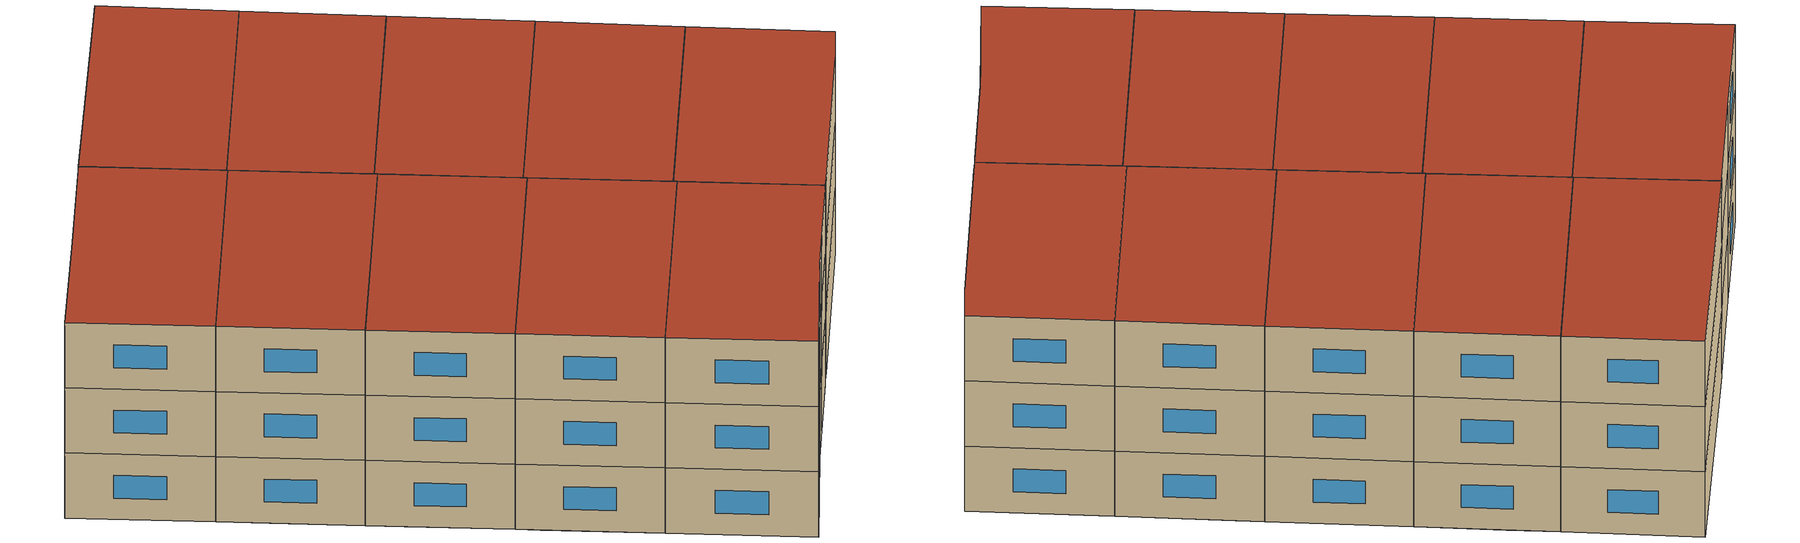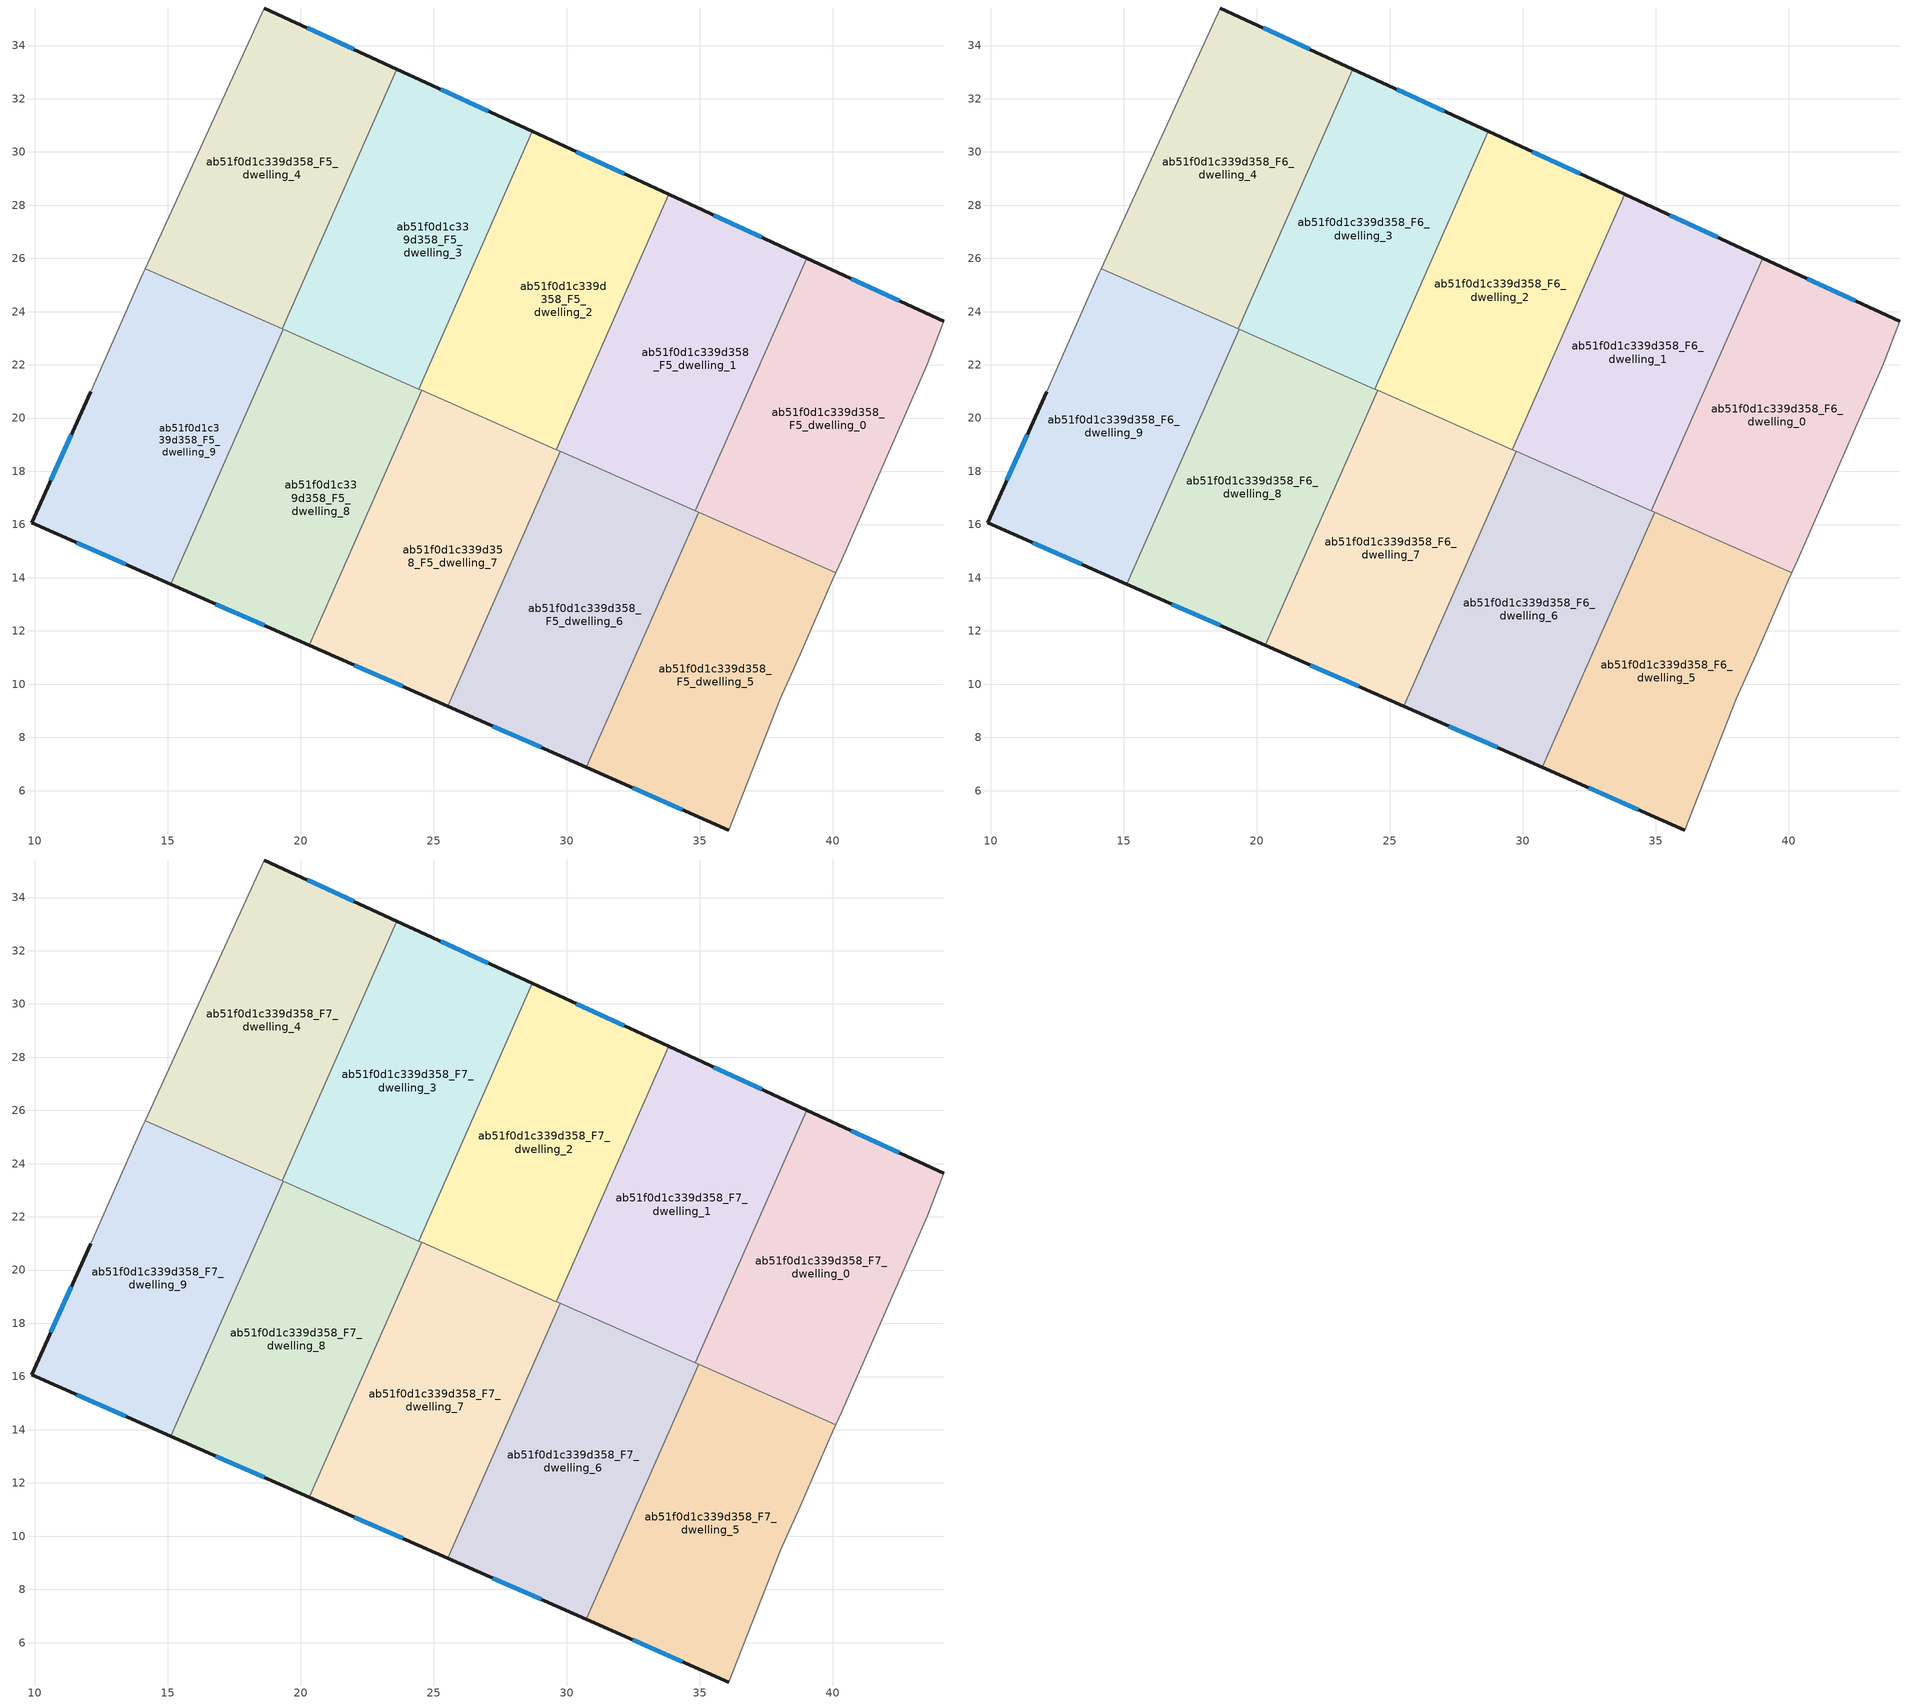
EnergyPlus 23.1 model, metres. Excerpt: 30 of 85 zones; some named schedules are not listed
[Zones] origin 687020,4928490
ab51f0d1c339d358_F5_dwelling_0
 floor to ab51f0d1c339d358_F4_dwelling_1 (EU_floor_Construction): 44.17,23.63 43.55,22.03 40.32,14.68 40.1,14.19 35.36,16.27 39.54,25.76 z15
 floor adiabatic (EU_floor_Construction): 39.54,25.76 35.36,16.27 34.82,16.51 39.01,26.01 z15
 wall outside (EU_wall_Construction): 44.17,23.63 39.01,26.01 z15:18
 wall to ab51f0d1c339d358_F5_dwelling_1 (EU_wall_Construction): 39.01,26.01 34.82,16.51 z15:18
 wall adiabatic (EU_wall_Construction): 40.1,14.19 40.32,14.68 43.55,22.03 44.17,23.63 z15:18
 wall to ab51f0d1c339d358_F5_dwelling_5 (EU_wall_Construction): 34.95,16.45 40.1,14.19 z15:18
 wall to ab51f0d1c339d358_F5_dwelling_6 (EU_wall_Construction): 34.82,16.51 34.95,16.45 z15:18
 window (EU_Window_Construction): 42.49,24.4 40.69,25.24 z15.98:17.02
ab51f0d1c339d358_F5_dwelling_1
 floor adiabatic (EU_floor_Construction): 39.01,26.01 34.82,16.51 30.62,18.36 34.84,27.93 z15
 floor to ab51f0d1c339d358_F4_dwelling_4 (EU_floor_Construction): 30.63,18.38 30.62,18.36 29.6,18.81 29.61,18.83 z15
 floor to ab51f0d1c339d358_F4_dwelling_5 (EU_floor_Construction): 34.84,27.93 30.63,18.38 29.61,18.83 33.83,28.4 z15
 wall outside (EU_wall_Construction): 39.01,26.01 33.83,28.4 z15:18
 wall to ab51f0d1c339d358_F5_dwelling_2 (EU_wall_Construction): 33.83,28.4 29.6,18.81 z15:18
 wall to ab51f0d1c339d358_F5_dwelling_6 (EU_wall_Construction): 29.75,18.75 34.82,16.51 z15:18
 wall to ab51f0d1c339d358_F5_dwelling_7 (EU_wall_Construction): 29.6,18.81 29.75,18.75 z15:18
 window (EU_Window_Construction): 37.32,26.79 35.51,27.62 z15.98:17.02
ab51f0d1c339d358_F5_dwelling_2
 floor to ab51f0d1c339d358_F4_dwelling_5 (EU_floor_Construction): 33.83,28.4 29.61,18.83 25.91,20.46 30.15,30.1 z15
 floor to ab51f0d1c339d358_F4_dwelling_7 (EU_floor_Construction): 30.15,30.1 25.93,20.5 24.45,21.15 28.69,30.77 z15
 floor to ab51f0d1c339d358_F4_dwelling_4 (EU_floor_Construction): 29.61,18.82 29.6,18.81 25.9,20.44 25.91,20.46 z15
 floor to ab51f0d1c339d358_F4_dwelling_6 (EU_floor_Construction): 25.93,20.5 25.9,20.44 24.43,21.09 24.45,21.15 z15
 wall outside (EU_wall_Construction): 33.83,28.4 28.69,30.77 z15:18
 wall to ab51f0d1c339d358_F5_dwelling_3 (EU_wall_Construction): 28.69,30.77 24.43,21.09 z15:18
 wall to ab51f0d1c339d358_F5_dwelling_7 (EU_wall_Construction): 24.54,21.04 29.6,18.81 z15:18
 wall to ab51f0d1c339d358_F5_dwelling_8 (EU_wall_Construction): 24.43,21.09 24.54,21.04 z15:18
 window (EU_Window_Construction): 32.16,29.17 30.36,30 z15.98:17.02
ab51f0d1c339d358_F5_dwelling_3
 floor to ab51f0d1c339d358_F4_dwelling_7 (EU_floor_Construction): 28.69,30.77 24.45,21.15 21.22,22.57 25.48,32.25 z15
 floor to ab51f0d1c339d358_F4_dwelling_10 (EU_floor_Construction): 25.48,32.25 22.64,25.79 20.75,26.62 23.61,33.12 z15
 floor to ab51f0d1c339d358_F4_dwelling_6 (EU_floor_Construction): 24.45,21.15 24.43,21.09 21.2,22.51 21.22,22.57 z15
 floor to ab51f0d1c339d358_F4_dwelling_9 (EU_floor_Construction): 22.64,25.79 21.24,22.61 19.35,23.45 20.75,26.62 z15
 floor to ab51f0d1c339d358_F4_dwelling_8 (EU_floor_Construction): 21.24,22.61 21.2,22.51 19.3,23.35 19.35,23.45 z15
 wall outside (EU_wall_Construction): 28.69,30.77 23.61,33.12 z15:18
 wall to ab51f0d1c339d358_F5_dwelling_4 (EU_wall_Construction): 23.61,33.12 19.3,23.35 z15:18
 wall to ab51f0d1c339d358_F5_dwelling_8 (EU_wall_Construction): 19.34,23.33 24.43,21.09 z15:18
 wall to ab51f0d1c339d358_F5_dwelling_9 (EU_wall_Construction): 19.3,23.35 19.34,23.33 z15:18
 window (EU_Window_Construction): 27.04,31.53 25.26,32.35 z15.98:17.02
ab51f0d1c339d358_F5_dwelling_4
 floor to ab51f0d1c339d358_F4_dwelling_9 (EU_floor_Construction): 20.75,26.62 19.35,23.45 16.56,24.67 16.51,24.58 14.15,25.62 15.64,28.87 z15
 floor adiabatic (EU_floor_Construction): 23.61,33.12 19.3,23.35 16.51,24.58 16.56,24.67 19.35,23.45 20.75,26.62 15.64,28.87 18.63,35.41 z15
 wall outside (EU_wall_Construction): 23.61,33.12 18.63,35.41 z15:18
 wall adiabatic (EU_wall_Construction): 18.63,35.41 14.15,25.62 z15:18
 wall to ab51f0d1c339d358_F5_dwelling_9 (EU_wall_Construction): 14.15,25.62 19.3,23.35 z15:18
 window (EU_Window_Construction): 21.99,33.86 20.25,34.66 z15.98:17.02
ab51f0d1c339d358_F5_dwelling_5
 floor to ab51f0d1c339d358_F4_dwelling_0 (EU_floor_Construction): 40.05,14.06 39.99,13.94 38.76,11.12 38.02,9.45 36.08,4.52 31.15,6.7 35.31,16.15 z15
 floor to ab51f0d1c339d358_F4_dwelling_2 (EU_floor_Construction): 35.35,16.25 31.15,6.7 30.73,6.88 34.94,16.43 z15
 floor to ab51f0d1c339d358_F4_dwelling_1 (EU_floor_Construction): 40.1,14.19 40.05,14.06 35.31,16.15 35.36,16.27 z15
 floor to ab51f0d1c339d358_F4_dwelling_3 (EU_floor_Construction): 35.36,16.27 35.35,16.25 34.94,16.43 34.95,16.45 z15
 wall outside (EU_wall_Construction): 30.73,6.88 36.08,4.52 z15:18
 wall to ab51f0d1c339d358_F5_dwelling_6 (EU_wall_Construction): 34.95,16.45 30.73,6.88 z15:18
 wall adiabatic (EU_wall_Construction): 36.08,4.52 38.02,9.45 38.76,11.12 39.99,13.94 40.1,14.19 z15:18
 window (EU_Window_Construction): 32.47,6.11 34.34,5.29 z15.98:17.02
ab51f0d1c339d358_F5_dwelling_6
 floor to ab51f0d1c339d358_F4_dwelling_2 (EU_floor_Construction): 34.94,16.43 30.73,6.88 26.4,8.78 30.61,18.34 z15
 floor to ab51f0d1c339d358_F4_dwelling_4 (EU_floor_Construction): 30.62,18.36 26.4,8.78 25.53,9.17 29.75,18.75 z15
 floor to ab51f0d1c339d358_F4_dwelling_3 (EU_floor_Construction): 34.95,16.45 34.94,16.43 30.61,18.34 30.62,18.36 z15
 wall outside (EU_wall_Construction): 25.53,9.17 30.73,6.88 z15:18
 wall to ab51f0d1c339d358_F5_dwelling_7 (EU_wall_Construction): 29.75,18.75 25.53,9.17 z15:18
 window (EU_Window_Construction): 27.22,8.42 29.04,7.62 z15.98:17.02
ab51f0d1c339d358_F5_dwelling_7
 floor to ab51f0d1c339d358_F4_dwelling_4 (EU_floor_Construction): 29.75,18.75 25.53,9.17 21.68,10.86 25.9,20.44 z15
 floor to ab51f0d1c339d358_F4_dwelling_6 (EU_floor_Construction): 25.9,20.44 21.68,10.86 20.33,11.46 24.55,21.04 z15
 wall outside (EU_wall_Construction): 20.33,11.46 25.53,9.17 z15:18
 wall to ab51f0d1c339d358_F5_dwelling_8 (EU_wall_Construction): 24.55,21.04 20.33,11.46 z15:18
 window (EU_Window_Construction): 22.02,10.72 23.84,9.91 z15.98:17.02
ab51f0d1c339d358_F5_dwelling_8
 floor to ab51f0d1c339d358_F4_dwelling_6 (EU_floor_Construction): 24.55,21.04 20.33,11.46 16.98,12.94 21.2,22.51 z15
 floor to ab51f0d1c339d358_F4_dwelling_8 (EU_floor_Construction): 21.2,22.51 16.98,12.94 15.12,13.75 19.34,23.33 z15
 wall outside (EU_wall_Construction): 15.12,13.75 20.33,11.46 z15:18
 wall to ab51f0d1c339d358_F5_dwelling_9 (EU_wall_Construction): 19.34,23.33 15.12,13.75 z15:18
 window (EU_Window_Construction): 16.81,13.01 18.63,12.21 z15.98:17.02
ab51f0d1c339d358_F5_dwelling_9
 floor to ab51f0d1c339d358_F4_dwelling_8 (EU_floor_Construction): 19.34,23.33 15.12,13.75 12.3,15 16.51,24.58 z15
 floor to ab51f0d1c339d358_F4_dwelling_9 (EU_floor_Construction): 16.51,24.58 12.3,15 9.88,16.06 12.1,20.98 14.06,25.42 14.15,25.62 z15
 wall outside (EU_wall_Construction): 12.1,20.98 9.88,16.06 15.12,13.75 z15:18
 wall adiabatic (EU_wall_Construction): 14.15,25.62 14.06,25.42 12.1,20.98 z15:18
 window (EU_Window_Construction): 11.59,15.31 13.42,14.5 / 11.38,19.38 10.6,17.66 z15.98:17.02
ab51f0d1c339d358_F6_dwelling_0
 floor to ab51f0d1c339d358_F5_dwelling_0 (EU_floor_Construction): 44.17,23.63 43.55,22.03 40.32,14.68 40.1,14.19 34.82,16.51 39.01,26.01 z18
 wall outside (EU_wall_Construction): 44.17,23.63 39.01,26.01 z18:21
 wall to ab51f0d1c339d358_F6_dwelling_1 (EU_wall_Construction): 39.01,26.01 34.82,16.51 z18:21
 wall adiabatic (EU_wall_Construction): 40.1,14.19 40.32,14.68 43.55,22.03 44.17,23.63 z18:21
 wall to ab51f0d1c339d358_F6_dwelling_5 (EU_wall_Construction): 34.95,16.45 40.1,14.19 z18:21
 wall to ab51f0d1c339d358_F6_dwelling_6 (EU_wall_Construction): 34.82,16.51 34.95,16.45 z18:21
 window (EU_Window_Construction): 42.49,24.4 40.69,25.24 z18.98:20.02
ab51f0d1c339d358_F6_dwelling_1
 floor to ab51f0d1c339d358_F5_dwelling_1 (EU_floor_Construction): 39.01,26.01 34.82,16.51 29.6,18.81 33.83,28.4 z18
 wall outside (EU_wall_Construction): 39.01,26.01 33.83,28.4 z18:21
 wall to ab51f0d1c339d358_F6_dwelling_2 (EU_wall_Construction): 33.83,28.4 29.6,18.81 z18:21
 wall to ab51f0d1c339d358_F6_dwelling_6 (EU_wall_Construction): 29.75,18.75 34.82,16.51 z18:21
 wall to ab51f0d1c339d358_F6_dwelling_7 (EU_wall_Construction): 29.6,18.81 29.75,18.75 z18:21
 window (EU_Window_Construction): 37.32,26.79 35.51,27.62 z18.98:20.02
ab51f0d1c339d358_F6_dwelling_2
 floor to ab51f0d1c339d358_F5_dwelling_2 (EU_floor_Construction): 33.83,28.4 29.6,18.81 24.43,21.09 28.69,30.77 z18
 wall outside (EU_wall_Construction): 33.83,28.4 28.69,30.77 z18:21
 wall to ab51f0d1c339d358_F6_dwelling_3 (EU_wall_Construction): 28.69,30.77 24.43,21.09 z18:21
 wall to ab51f0d1c339d358_F6_dwelling_7 (EU_wall_Construction): 24.54,21.04 29.6,18.81 z18:21
 wall to ab51f0d1c339d358_F6_dwelling_8 (EU_wall_Construction): 24.43,21.09 24.54,21.04 z18:21
 window (EU_Window_Construction): 32.16,29.17 30.36,30 z18.98:20.02
ab51f0d1c339d358_F6_dwelling_3
 floor to ab51f0d1c339d358_F5_dwelling_3 (EU_floor_Construction): 28.69,30.77 24.43,21.09 19.3,23.35 23.61,33.12 z18
 wall outside (EU_wall_Construction): 28.69,30.77 23.61,33.12 z18:21
 wall to ab51f0d1c339d358_F6_dwelling_4 (EU_wall_Construction): 23.61,33.12 19.3,23.35 z18:21
 wall to ab51f0d1c339d358_F6_dwelling_8 (EU_wall_Construction): 19.34,23.33 24.43,21.09 z18:21
 wall to ab51f0d1c339d358_F6_dwelling_9 (EU_wall_Construction): 19.3,23.35 19.34,23.33 z18:21
 window (EU_Window_Construction): 27.04,31.53 25.26,32.35 z18.98:20.02
ab51f0d1c339d358_F6_dwelling_4
 floor to ab51f0d1c339d358_F5_dwelling_4 (EU_floor_Construction): 23.61,33.12 19.3,23.35 14.15,25.62 18.63,35.41 z18
 wall outside (EU_wall_Construction): 23.61,33.12 18.63,35.41 z18:21
 wall adiabatic (EU_wall_Construction): 18.63,35.41 14.15,25.62 z18:21
 wall to ab51f0d1c339d358_F6_dwelling_9 (EU_wall_Construction): 14.15,25.62 19.3,23.35 z18:21
 window (EU_Window_Construction): 21.99,33.86 20.25,34.66 z18.98:20.02
ab51f0d1c339d358_F6_dwelling_5
 floor to ab51f0d1c339d358_F5_dwelling_5 (EU_floor_Construction): 40.1,14.19 39.99,13.94 38.76,11.12 38.02,9.45 36.08,4.52 30.73,6.88 34.95,16.45 z18
 wall outside (EU_wall_Construction): 30.73,6.88 36.08,4.52 z18:21
 wall to ab51f0d1c339d358_F6_dwelling_6 (EU_wall_Construction): 34.95,16.45 30.73,6.88 z18:21
 wall adiabatic (EU_wall_Construction): 36.08,4.52 38.02,9.45 38.76,11.12 39.99,13.94 40.1,14.19 z18:21
 window (EU_Window_Construction): 32.47,6.11 34.34,5.29 z18.98:20.02
ab51f0d1c339d358_F6_dwelling_6
 floor to ab51f0d1c339d358_F5_dwelling_6 (EU_floor_Construction): 34.95,16.45 30.73,6.88 25.53,9.17 29.75,18.75 z18
 wall outside (EU_wall_Construction): 25.53,9.17 30.73,6.88 z18:21
 wall to ab51f0d1c339d358_F6_dwelling_7 (EU_wall_Construction): 29.75,18.75 25.53,9.17 z18:21
 window (EU_Window_Construction): 27.22,8.42 29.04,7.62 z18.98:20.02
ab51f0d1c339d358_F6_dwelling_7
 floor to ab51f0d1c339d358_F5_dwelling_7 (EU_floor_Construction): 29.75,18.75 25.53,9.17 20.33,11.46 24.55,21.04 z18
 wall outside (EU_wall_Construction): 20.33,11.46 25.53,9.17 z18:21
 wall to ab51f0d1c339d358_F6_dwelling_8 (EU_wall_Construction): 24.55,21.04 20.33,11.46 z18:21
 window (EU_Window_Construction): 22.02,10.72 23.84,9.91 z18.98:20.02
ab51f0d1c339d358_F6_dwelling_8
 floor to ab51f0d1c339d358_F5_dwelling_8 (EU_floor_Construction): 24.55,21.04 20.33,11.46 15.12,13.75 19.34,23.33 z18
 wall outside (EU_wall_Construction): 15.12,13.75 20.33,11.46 z18:21
 wall to ab51f0d1c339d358_F6_dwelling_9 (EU_wall_Construction): 19.34,23.33 15.12,13.75 z18:21
 window (EU_Window_Construction): 16.81,13.01 18.63,12.21 z18.98:20.02
ab51f0d1c339d358_F6_dwelling_9
 floor to ab51f0d1c339d358_F5_dwelling_9 (EU_floor_Construction): 19.34,23.33 15.12,13.75 9.88,16.06 12.1,20.98 14.06,25.42 14.15,25.62 z18
 wall outside (EU_wall_Construction): 12.1,20.98 9.88,16.06 15.12,13.75 z18:21
 wall adiabatic (EU_wall_Construction): 14.15,25.62 14.06,25.42 12.1,20.98 z18:21
 window (EU_Window_Construction): 11.59,15.31 13.42,14.5 / 11.38,19.38 10.6,17.66 z18.98:20.02
ab51f0d1c339d358_F7_dwelling_0
 floor to ab51f0d1c339d358_F6_dwelling_0 (EU_floor_Construction): 44.17,23.63 43.55,22.03 40.32,14.68 40.1,14.19 34.82,16.51 39.01,26.01 z21
 wall outside (EU_wall_Construction): 44.17,23.63 39.01,26.01 z21:24
 wall to ab51f0d1c339d358_F7_dwelling_1 (EU_wall_Construction): 39.01,26.01 34.82,16.51 z21:24
 wall adiabatic (EU_wall_Construction): 40.1,14.19 40.32,14.68 43.55,22.03 44.17,23.63 z21:24
 wall to ab51f0d1c339d358_F7_dwelling_5 (EU_wall_Construction): 34.95,16.45 40.1,14.19 z21:24
 wall to ab51f0d1c339d358_F7_dwelling_6 (EU_wall_Construction): 34.82,16.51 34.95,16.45 z21:24
 window (EU_Window_Construction): 42.49,24.4 40.69,25.24 z21.98:23.02
 roof outside (EU_roof_Construction): 40.32,14.68 43.55,22.03 44.17,23.63 39.01,26.01 34.82,16.51 40.1,14.19 z24
ab51f0d1c339d358_F7_dwelling_1
 floor to ab51f0d1c339d358_F6_dwelling_1 (EU_floor_Construction): 39.01,26.01 34.82,16.51 29.6,18.81 33.83,28.4 z21
 wall outside (EU_wall_Construction): 39.01,26.01 33.83,28.4 z21:24
 wall to ab51f0d1c339d358_F7_dwelling_2 (EU_wall_Construction): 33.83,28.4 29.6,18.81 z21:24
 wall to ab51f0d1c339d358_F7_dwelling_6 (EU_wall_Construction): 29.75,18.75 34.82,16.51 z21:24
 wall to ab51f0d1c339d358_F7_dwelling_7 (EU_wall_Construction): 29.6,18.81 29.75,18.75 z21:24
 window (EU_Window_Construction): 37.32,26.79 35.51,27.62 z21.98:23.02
 roof outside (EU_roof_Construction): 34.82,16.51 39.01,26.01 33.83,28.4 29.6,18.81 z24
ab51f0d1c339d358_F7_dwelling_2
 floor to ab51f0d1c339d358_F6_dwelling_2 (EU_floor_Construction): 33.83,28.4 29.6,18.81 24.43,21.09 28.69,30.77 z21
 wall outside (EU_wall_Construction): 33.83,28.4 28.69,30.77 z21:24
 wall to ab51f0d1c339d358_F7_dwelling_3 (EU_wall_Construction): 28.69,30.77 24.43,21.09 z21:24
 wall to ab51f0d1c339d358_F7_dwelling_7 (EU_wall_Construction): 24.54,21.04 29.6,18.81 z21:24
 wall to ab51f0d1c339d358_F7_dwelling_8 (EU_wall_Construction): 24.43,21.09 24.54,21.04 z21:24
 window (EU_Window_Construction): 32.16,29.17 30.36,30 z21.98:23.02
 roof outside (EU_roof_Construction): 29.6,18.81 33.83,28.4 28.69,30.77 24.43,21.09 z24
ab51f0d1c339d358_F7_dwelling_3
 floor to ab51f0d1c339d358_F6_dwelling_3 (EU_floor_Construction): 28.69,30.77 24.43,21.09 19.3,23.35 23.61,33.12 z21
 wall outside (EU_wall_Construction): 28.69,30.77 23.61,33.12 z21:24
 wall to ab51f0d1c339d358_F7_dwelling_4 (EU_wall_Construction): 23.61,33.12 19.3,23.35 z21:24
 wall to ab51f0d1c339d358_F7_dwelling_8 (EU_wall_Construction): 19.34,23.33 24.43,21.09 z21:24
 wall to ab51f0d1c339d358_F7_dwelling_9 (EU_wall_Construction): 19.3,23.35 19.34,23.33 z21:24
 window (EU_Window_Construction): 27.04,31.53 25.26,32.35 z21.98:23.02
 roof outside (EU_roof_Construction): 24.43,21.09 28.69,30.77 23.61,33.12 19.3,23.35 z24
ab51f0d1c339d358_F7_dwelling_4
 floor to ab51f0d1c339d358_F6_dwelling_4 (EU_floor_Construction): 23.61,33.12 19.3,23.35 14.15,25.62 18.63,35.41 z21
 wall outside (EU_wall_Construction): 23.61,33.12 18.63,35.41 z21:24
 wall adiabatic (EU_wall_Construction): 18.63,35.41 14.15,25.62 z21:24
 wall to ab51f0d1c339d358_F7_dwelling_9 (EU_wall_Construction): 14.15,25.62 19.3,23.35 z21:24
 window (EU_Window_Construction): 21.99,33.86 20.25,34.66 z21.98:23.02
 roof outside (EU_roof_Construction): 19.3,23.35 23.61,33.12 18.63,35.41 14.15,25.62 z24
ab51f0d1c339d358_F7_dwelling_5
 floor to ab51f0d1c339d358_F6_dwelling_5 (EU_floor_Construction): 40.1,14.19 39.99,13.94 38.76,11.12 38.02,9.45 36.08,4.52 30.73,6.88 34.95,16.45 z21
 wall outside (EU_wall_Construction): 30.73,6.88 36.08,4.52 z21:24
 wall to ab51f0d1c339d358_F7_dwelling_6 (EU_wall_Construction): 34.95,16.45 30.73,6.88 z21:24
 wall adiabatic (EU_wall_Construction): 36.08,4.52 38.02,9.45 38.76,11.12 39.99,13.94 40.1,14.19 z21:24
 window (EU_Window_Construction): 32.47,6.11 34.34,5.29 z21.98:23.02
 roof outside (EU_roof_Construction): 36.08,4.52 38.02,9.45 38.76,11.12 39.99,13.94 40.1,14.19 34.95,16.45 30.73,6.88 z24
ab51f0d1c339d358_F7_dwelling_6
 floor to ab51f0d1c339d358_F6_dwelling_6 (EU_floor_Construction): 34.95,16.45 30.73,6.88 25.53,9.17 29.75,18.75 z21
 wall outside (EU_wall_Construction): 25.53,9.17 30.73,6.88 z21:24
 wall to ab51f0d1c339d358_F7_dwelling_7 (EU_wall_Construction): 29.75,18.75 25.53,9.17 z21:24
 window (EU_Window_Construction): 27.22,8.42 29.04,7.62 z21.98:23.02
 roof outside (EU_roof_Construction): 30.73,6.88 34.95,16.45 29.75,18.75 25.53,9.17 z24
ab51f0d1c339d358_F7_dwelling_7
 floor to ab51f0d1c339d358_F6_dwelling_7 (EU_floor_Construction): 29.75,18.75 25.53,9.17 20.33,11.46 24.55,21.04 z21
 wall outside (EU_wall_Construction): 20.33,11.46 25.53,9.17 z21:24
 wall to ab51f0d1c339d358_F7_dwelling_8 (EU_wall_Construction): 24.55,21.04 20.33,11.46 z21:24
 window (EU_Window_Construction): 22.02,10.72 23.84,9.91 z21.98:23.02
 roof outside (EU_roof_Construction): 25.53,9.17 29.75,18.75 24.55,21.04 20.33,11.46 z24
ab51f0d1c339d358_F7_dwelling_8
 floor to ab51f0d1c339d358_F6_dwelling_8 (EU_floor_Construction): 24.55,21.04 20.33,11.46 15.12,13.75 19.34,23.33 z21
 wall outside (EU_wall_Construction): 15.12,13.75 20.33,11.46 z21:24
 wall to ab51f0d1c339d358_F7_dwelling_9 (EU_wall_Construction): 19.34,23.33 15.12,13.75 z21:24
 window (EU_Window_Construction): 16.81,13.01 18.63,12.21 z21.98:23.02
 roof outside (EU_roof_Construction): 20.33,11.46 24.55,21.04 19.34,23.33 15.12,13.75 z24
ab51f0d1c339d358_F7_dwelling_9
 floor to ab51f0d1c339d358_F6_dwelling_9 (EU_floor_Construction): 19.34,23.33 15.12,13.75 9.88,16.06 12.1,20.98 14.06,25.42 14.15,25.62 z21
 wall outside (EU_wall_Construction): 12.1,20.98 9.88,16.06 15.12,13.75 z21:24
 wall adiabatic (EU_wall_Construction): 14.15,25.62 14.06,25.42 12.1,20.98 z21:24
 window (EU_Window_Construction): 11.59,15.31 13.42,14.5 / 11.38,19.38 10.6,17.66 z21.98:23.02
 roof outside (EU_roof_Construction): 15.12,13.75 19.34,23.33 14.15,25.62 14.06,25.42 12.1,20.98 9.88,16.06 z24
[Building]
EU S2 Campaign: North Axis=0; Terrain=City; Solar Distribution=FullExterior
[Site:Location]
Bologna: Latitude=44.5; Longitude=11.25; Time Zone=1; Elevation=37
[SizingPeriod:WeatherFileDays]
AnnualSizingPeriod: Begin Month=1; Begin Day of Month=1; End Month=12; End Day of Month=31; Day of Week for Start Day=Monday; Use Weather File Daylight Saving Period=No; Use Weather File Rain and Snow Indicators=No
[MATERIAL]
EU_InternalMass_Material: Roughness=MediumRough; Thickness=0.1; Conductivity=1; Density=1800; Specific Heat=900; Thermal Absorptance=0.9; Solar Absorptance=0.7; Visible Absorptance=0.7
[MATERIAL:NOMASS] Roughness=MediumRough; Thermal Absorptance=0.9; Solar Absorptance=0.7; Visible Absorptance=0.7
Name | Thermal Resistance
EU_wall_NoMass | 0.905828
EU_roof_NoMass | 0.37593
EU_floor_NoMass | 0.67114
[WINDOWMATERIAL:SIMPLEGLAZINGSYSTEM]
EU_Window_SimpleGlazing: UFactor=4.52486; Solar Heat Gain Coefficient=0.85; Visible Transmittance=0.85
[CONSTRUCTION]
EU_wall_Construction: EU_wall_NoMass
EU_roof_Construction: EU_roof_NoMass
EU_floor_Construction: EU_floor_NoMass
EU_Window_Construction: EU_Window_SimpleGlazing
EU_InternalMass_Construction: EU_InternalMass_Material
[ZONE] Type=1; Multiplier=1; Ceiling Height=autocalculate; Floor Area=autocalculate; Part of Total Floor Area=Yes
Name | Volume
ab51f0d1c339d358_F5_dwelling_0; ab51f0d1c339d358_F6_dwelling_0; ab51f0d1c339d358_F7_dwelling_0 | 178.559
ab51f0d1c339d358_F5_dwelling_1; ab51f0d1c339d358_F6_dwelling_1; ab51f0d1c339d358_F7_dwelling_1 | 178.546
ab51f0d1c339d358_F5_dwelling_2; ab51f0d1c339d358_F6_dwelling_2; ab51f0d1c339d358_F7_dwelling_2 | 178.556
ab51f0d1c339d358_F5_dwelling_3; ab51f0d1c339d358_F6_dwelling_3; ab51f0d1c339d358_F7_dwelling_3 | 178.549
ab51f0d1c339d358_F5_dwelling_4; ab51f0d1c339d358_F6_dwelling_4; ab51f0d1c339d358_F7_dwelling_4 | 178.57
ab51f0d1c339d358_F5_dwelling_5; ab51f0d1c339d358_F6_dwelling_5; ab51f0d1c339d358_F7_dwelling_5 | 178.539
ab51f0d1c339d358_F5_dwelling_6; ab51f0d1c339d358_F6_dwelling_6; ab51f0d1c339d358_F7_dwelling_6 | 178.583
ab51f0d1c339d358_F5_dwelling_7; ab51f0d1c339d358_F6_dwelling_7; ab51f0d1c339d358_F7_dwelling_7 | 178.512
ab51f0d1c339d358_F5_dwelling_8; ab51f0d1c339d358_F6_dwelling_8; ab51f0d1c339d358_F7_dwelling_8 | 178.569
ab51f0d1c339d358_F5_dwelling_9; ab51f0d1c339d358_F6_dwelling_9; ab51f0d1c339d358_F7_dwelling_9 | 178.535
[INTERNALMASS] Construction=EU_InternalMass_Construction
Name | Zone or ZoneList | Surface Area
ab51f0d1c339d358_F5_dwelling_0_EU_InternalMass | ab51f0d1c339d358_F5_dwelling_0 | 59.5197
ab51f0d1c339d358_F5_dwelling_1_EU_InternalMass | ab51f0d1c339d358_F5_dwelling_1 | 59.5154
ab51f0d1c339d358_F5_dwelling_2_EU_InternalMass | ab51f0d1c339d358_F5_dwelling_2 | 59.5186
ab51f0d1c339d358_F5_dwelling_3_EU_InternalMass | ab51f0d1c339d358_F5_dwelling_3 | 59.5162
ab51f0d1c339d358_F5_dwelling_4_EU_InternalMass | ab51f0d1c339d358_F5_dwelling_4 | 59.5235
ab51f0d1c339d358_F5_dwelling_5_EU_InternalMass | ab51f0d1c339d358_F5_dwelling_5 | 59.5134
ab51f0d1c339d358_F5_dwelling_6_EU_InternalMass | ab51f0d1c339d358_F5_dwelling_6 | 59.5277
ab51f0d1c339d358_F5_dwelling_7_EU_InternalMass | ab51f0d1c339d358_F5_dwelling_7 | 59.5043
ab51f0d1c339d358_F5_dwelling_8_EU_InternalMass | ab51f0d1c339d358_F5_dwelling_8 | 59.5229
ab51f0d1c339d358_F5_dwelling_9_EU_InternalMass | ab51f0d1c339d358_F5_dwelling_9 | 59.5119
ab51f0d1c339d358_F6_dwelling_0_EU_InternalMass | ab51f0d1c339d358_F6_dwelling_0 | 59.5197
ab51f0d1c339d358_F6_dwelling_1_EU_InternalMass | ab51f0d1c339d358_F6_dwelling_1 | 59.5154
ab51f0d1c339d358_F6_dwelling_2_EU_InternalMass | ab51f0d1c339d358_F6_dwelling_2 | 59.5186
ab51f0d1c339d358_F6_dwelling_3_EU_InternalMass | ab51f0d1c339d358_F6_dwelling_3 | 59.5162
ab51f0d1c339d358_F6_dwelling_4_EU_InternalMass | ab51f0d1c339d358_F6_dwelling_4 | 59.5235
ab51f0d1c339d358_F6_dwelling_5_EU_InternalMass | ab51f0d1c339d358_F6_dwelling_5 | 59.5134
ab51f0d1c339d358_F6_dwelling_6_EU_InternalMass | ab51f0d1c339d358_F6_dwelling_6 | 59.5277
ab51f0d1c339d358_F6_dwelling_7_EU_InternalMass | ab51f0d1c339d358_F6_dwelling_7 | 59.5043
ab51f0d1c339d358_F6_dwelling_8_EU_InternalMass | ab51f0d1c339d358_F6_dwelling_8 | 59.5229
ab51f0d1c339d358_F6_dwelling_9_EU_InternalMass | ab51f0d1c339d358_F6_dwelling_9 | 59.5119
ab51f0d1c339d358_F7_dwelling_0_EU_InternalMass | ab51f0d1c339d358_F7_dwelling_0 | 59.5197
ab51f0d1c339d358_F7_dwelling_1_EU_InternalMass | ab51f0d1c339d358_F7_dwelling_1 | 59.5154
ab51f0d1c339d358_F7_dwelling_2_EU_InternalMass | ab51f0d1c339d358_F7_dwelling_2 | 59.5186
ab51f0d1c339d358_F7_dwelling_3_EU_InternalMass | ab51f0d1c339d358_F7_dwelling_3 | 59.5162
ab51f0d1c339d358_F7_dwelling_4_EU_InternalMass | ab51f0d1c339d358_F7_dwelling_4 | 59.5235
ab51f0d1c339d358_F7_dwelling_5_EU_InternalMass | ab51f0d1c339d358_F7_dwelling_5 | 59.5134
ab51f0d1c339d358_F7_dwelling_6_EU_InternalMass | ab51f0d1c339d358_F7_dwelling_6 | 59.5277
ab51f0d1c339d358_F7_dwelling_7_EU_InternalMass | ab51f0d1c339d358_F7_dwelling_7 | 59.5043
ab51f0d1c339d358_F7_dwelling_8_EU_InternalMass | ab51f0d1c339d358_F7_dwelling_8 | 59.5229
ab51f0d1c339d358_F7_dwelling_9_EU_InternalMass | ab51f0d1c339d358_F7_dwelling_9 | 59.5119
[OTHEREQUIPMENT] Fuel Type=Electricity; Design Level Calculation Method=Watts/Area; Power per Zone Floor Area=1; Fraction Latent=0; Fraction Radiant=0; Fraction Lost=0; Carbon Dioxide Generation Rate=0; EndUse Subcategory=EU_Step8_InternalGains
Name | Zone or ZoneList or Space or SpaceList | Schedule
EU_Step8_InternalGain_ab51f0d1c339d358_F5_dwelling_0_f000 | ab51f0d1c339d358_F5_dwelling_0 | EU_Step8_GainSchedule_ab51f0d1c339d358_F5_dwelling_0_f000
EU_Step8_InternalGain_ab51f0d1c339d358_F5_dwelling_1_f000 | ab51f0d1c339d358_F5_dwelling_1 | EU_Step8_GainSchedule_ab51f0d1c339d358_F5_dwelling_1_f000
EU_Step8_InternalGain_ab51f0d1c339d358_F5_dwelling_2_f000 | ab51f0d1c339d358_F5_dwelling_2 | EU_Step8_GainSchedule_ab51f0d1c339d358_F5_dwelling_2_f000
EU_Step8_InternalGain_ab51f0d1c339d358_F5_dwelling_3_f000 | ab51f0d1c339d358_F5_dwelling_3 | EU_Step8_GainSchedule_ab51f0d1c339d358_F5_dwelling_3_f000
EU_Step8_InternalGain_ab51f0d1c339d358_F5_dwelling_4_f000 | ab51f0d1c339d358_F5_dwelling_4 | EU_Step8_GainSchedule_ab51f0d1c339d358_F5_dwelling_4_f000
EU_Step8_InternalGain_ab51f0d1c339d358_F5_dwelling_5_f000 | ab51f0d1c339d358_F5_dwelling_5 | EU_Step8_GainSchedule_ab51f0d1c339d358_F5_dwelling_5_f000
EU_Step8_InternalGain_ab51f0d1c339d358_F5_dwelling_6_f000 | ab51f0d1c339d358_F5_dwelling_6 | EU_Step8_GainSchedule_ab51f0d1c339d358_F5_dwelling_6_f000
EU_Step8_InternalGain_ab51f0d1c339d358_F5_dwelling_7_f000 | ab51f0d1c339d358_F5_dwelling_7 | EU_Step8_GainSchedule_ab51f0d1c339d358_F5_dwelling_7_f000
EU_Step8_InternalGain_ab51f0d1c339d358_F5_dwelling_8_f000 | ab51f0d1c339d358_F5_dwelling_8 | EU_Step8_GainSchedule_ab51f0d1c339d358_F5_dwelling_8_f000
EU_Step8_InternalGain_ab51f0d1c339d358_F5_dwelling_9_f000 | ab51f0d1c339d358_F5_dwelling_9 | EU_Step8_GainSchedule_ab51f0d1c339d358_F5_dwelling_9_f000
EU_Step8_InternalGain_ab51f0d1c339d358_F6_dwelling_0_f000 | ab51f0d1c339d358_F6_dwelling_0 | EU_Step8_GainSchedule_ab51f0d1c339d358_F6_dwelling_0_f000
EU_Step8_InternalGain_ab51f0d1c339d358_F6_dwelling_1_f000 | ab51f0d1c339d358_F6_dwelling_1 | EU_Step8_GainSchedule_ab51f0d1c339d358_F6_dwelling_1_f000
EU_Step8_InternalGain_ab51f0d1c339d358_F6_dwelling_2_f000 | ab51f0d1c339d358_F6_dwelling_2 | EU_Step8_GainSchedule_ab51f0d1c339d358_F6_dwelling_2_f000
EU_Step8_InternalGain_ab51f0d1c339d358_F6_dwelling_3_f000 | ab51f0d1c339d358_F6_dwelling_3 | EU_Step8_GainSchedule_ab51f0d1c339d358_F6_dwelling_3_f000
EU_Step8_InternalGain_ab51f0d1c339d358_F6_dwelling_4_f000 | ab51f0d1c339d358_F6_dwelling_4 | EU_Step8_GainSchedule_ab51f0d1c339d358_F6_dwelling_4_f000
EU_Step8_InternalGain_ab51f0d1c339d358_F6_dwelling_5_f000 | ab51f0d1c339d358_F6_dwelling_5 | EU_Step8_GainSchedule_ab51f0d1c339d358_F6_dwelling_5_f000
EU_Step8_InternalGain_ab51f0d1c339d358_F6_dwelling_6_f000 | ab51f0d1c339d358_F6_dwelling_6 | EU_Step8_GainSchedule_ab51f0d1c339d358_F6_dwelling_6_f000
EU_Step8_InternalGain_ab51f0d1c339d358_F6_dwelling_7_f000 | ab51f0d1c339d358_F6_dwelling_7 | EU_Step8_GainSchedule_ab51f0d1c339d358_F6_dwelling_7_f000
EU_Step8_InternalGain_ab51f0d1c339d358_F6_dwelling_8_f000 | ab51f0d1c339d358_F6_dwelling_8 | EU_Step8_GainSchedule_ab51f0d1c339d358_F6_dwelling_8_f000
EU_Step8_InternalGain_ab51f0d1c339d358_F6_dwelling_9_f000 | ab51f0d1c339d358_F6_dwelling_9 | EU_Step8_GainSchedule_ab51f0d1c339d358_F6_dwelling_9_f000
EU_Step8_InternalGain_ab51f0d1c339d358_F7_dwelling_0_f000 | ab51f0d1c339d358_F7_dwelling_0 | EU_Step8_GainSchedule_ab51f0d1c339d358_F7_dwelling_0_f000
EU_Step8_InternalGain_ab51f0d1c339d358_F7_dwelling_1_f000 | ab51f0d1c339d358_F7_dwelling_1 | EU_Step8_GainSchedule_ab51f0d1c339d358_F7_dwelling_1_f000
EU_Step8_InternalGain_ab51f0d1c339d358_F7_dwelling_2_f000 | ab51f0d1c339d358_F7_dwelling_2 | EU_Step8_GainSchedule_ab51f0d1c339d358_F7_dwelling_2_f000
EU_Step8_InternalGain_ab51f0d1c339d358_F7_dwelling_3_f000 | ab51f0d1c339d358_F7_dwelling_3 | EU_Step8_GainSchedule_ab51f0d1c339d358_F7_dwelling_3_f000
EU_Step8_InternalGain_ab51f0d1c339d358_F7_dwelling_4_f000 | ab51f0d1c339d358_F7_dwelling_4 | EU_Step8_GainSchedule_ab51f0d1c339d358_F7_dwelling_4_f000
EU_Step8_InternalGain_ab51f0d1c339d358_F7_dwelling_5_f000 | ab51f0d1c339d358_F7_dwelling_5 | EU_Step8_GainSchedule_ab51f0d1c339d358_F7_dwelling_5_f000
EU_Step8_InternalGain_ab51f0d1c339d358_F7_dwelling_6_f000 | ab51f0d1c339d358_F7_dwelling_6 | EU_Step8_GainSchedule_ab51f0d1c339d358_F7_dwelling_6_f000
EU_Step8_InternalGain_ab51f0d1c339d358_F7_dwelling_7_f000 | ab51f0d1c339d358_F7_dwelling_7 | EU_Step8_GainSchedule_ab51f0d1c339d358_F7_dwelling_7_f000
EU_Step8_InternalGain_ab51f0d1c339d358_F7_dwelling_8_f000 | ab51f0d1c339d358_F7_dwelling_8 | EU_Step8_GainSchedule_ab51f0d1c339d358_F7_dwelling_8_f000
EU_Step8_InternalGain_ab51f0d1c339d358_F7_dwelling_9_f000 | ab51f0d1c339d358_F7_dwelling_9 | EU_Step8_GainSchedule_ab51f0d1c339d358_F7_dwelling_9_f000
[ZONEVENTILATION:DESIGNFLOWRATE] Schedule=EU_AlwaysOn; Design Flow Rate Calculation Method=AirChanges/Hour; Air Changes per Hour=0.73129; Ventilation Type=Natural; Fan Pressure Rise=0; Fan Total Efficiency=1; Constant Term Coefficient=1; Temperature Term Coefficient=0; Velocity Term Coefficient=0; Velocity Squared Term Coefficient=0; Minimum Indoor Temperature=-100; Maximum Indoor Temperature=100; Delta Temperature=-100; Minimum Outdoor Temperature=-100; Maximum Outdoor Temperature=100; Maximum Wind Speed=40
Name | Zone or ZoneList or Space or SpaceList
EU_ConstantAir_ab51f0d1c339d358_F5_dwelling_0 | ab51f0d1c339d358_F5_dwelling_0
EU_ConstantAir_ab51f0d1c339d358_F5_dwelling_1 | ab51f0d1c339d358_F5_dwelling_1
EU_ConstantAir_ab51f0d1c339d358_F5_dwelling_2 | ab51f0d1c339d358_F5_dwelling_2
EU_ConstantAir_ab51f0d1c339d358_F5_dwelling_3 | ab51f0d1c339d358_F5_dwelling_3
EU_ConstantAir_ab51f0d1c339d358_F5_dwelling_4 | ab51f0d1c339d358_F5_dwelling_4
EU_ConstantAir_ab51f0d1c339d358_F5_dwelling_5 | ab51f0d1c339d358_F5_dwelling_5
EU_ConstantAir_ab51f0d1c339d358_F5_dwelling_6 | ab51f0d1c339d358_F5_dwelling_6
EU_ConstantAir_ab51f0d1c339d358_F5_dwelling_7 | ab51f0d1c339d358_F5_dwelling_7
EU_ConstantAir_ab51f0d1c339d358_F5_dwelling_8 | ab51f0d1c339d358_F5_dwelling_8
EU_ConstantAir_ab51f0d1c339d358_F5_dwelling_9 | ab51f0d1c339d358_F5_dwelling_9
EU_ConstantAir_ab51f0d1c339d358_F6_dwelling_0 | ab51f0d1c339d358_F6_dwelling_0
EU_ConstantAir_ab51f0d1c339d358_F6_dwelling_1 | ab51f0d1c339d358_F6_dwelling_1
EU_ConstantAir_ab51f0d1c339d358_F6_dwelling_2 | ab51f0d1c339d358_F6_dwelling_2
EU_ConstantAir_ab51f0d1c339d358_F6_dwelling_3 | ab51f0d1c339d358_F6_dwelling_3
EU_ConstantAir_ab51f0d1c339d358_F6_dwelling_4 | ab51f0d1c339d358_F6_dwelling_4
EU_ConstantAir_ab51f0d1c339d358_F6_dwelling_5 | ab51f0d1c339d358_F6_dwelling_5
EU_ConstantAir_ab51f0d1c339d358_F6_dwelling_6 | ab51f0d1c339d358_F6_dwelling_6
EU_ConstantAir_ab51f0d1c339d358_F6_dwelling_7 | ab51f0d1c339d358_F6_dwelling_7
EU_ConstantAir_ab51f0d1c339d358_F6_dwelling_8 | ab51f0d1c339d358_F6_dwelling_8
EU_ConstantAir_ab51f0d1c339d358_F6_dwelling_9 | ab51f0d1c339d358_F6_dwelling_9
EU_ConstantAir_ab51f0d1c339d358_F7_dwelling_0 | ab51f0d1c339d358_F7_dwelling_0
EU_ConstantAir_ab51f0d1c339d358_F7_dwelling_1 | ab51f0d1c339d358_F7_dwelling_1
EU_ConstantAir_ab51f0d1c339d358_F7_dwelling_2 | ab51f0d1c339d358_F7_dwelling_2
EU_ConstantAir_ab51f0d1c339d358_F7_dwelling_3 | ab51f0d1c339d358_F7_dwelling_3
EU_ConstantAir_ab51f0d1c339d358_F7_dwelling_4 | ab51f0d1c339d358_F7_dwelling_4
EU_ConstantAir_ab51f0d1c339d358_F7_dwelling_5 | ab51f0d1c339d358_F7_dwelling_5
EU_ConstantAir_ab51f0d1c339d358_F7_dwelling_6 | ab51f0d1c339d358_F7_dwelling_6
EU_ConstantAir_ab51f0d1c339d358_F7_dwelling_7 | ab51f0d1c339d358_F7_dwelling_7
EU_ConstantAir_ab51f0d1c339d358_F7_dwelling_8 | ab51f0d1c339d358_F7_dwelling_8
EU_ConstantAir_ab51f0d1c339d358_F7_dwelling_9 | ab51f0d1c339d358_F7_dwelling_9
[HVACTEMPLATE:ZONE:IDEALLOADSAIRSYSTEM] System Availability Schedule=EU_AlwaysOn; Maximum Heating Supply Air Temperature=50; Minimum Cooling Supply Air Temperature=13; Maximum Heating Supply Air Humidity Ratio=0.0156; Minimum Cooling Supply Air Humidity Ratio=0.0077; Heating Limit=NoLimit; Cooling Limit=NoLimit; Heating Availability Schedule=EU_AlwaysOn; Cooling Availability Schedule=EU_CoolingOff; Dehumidification Control Type=ConstantSensibleHeatRatio; Cooling Sensible Heat Ratio=0.7; Dehumidification Setpoint=60; Humidification Control Type=None; Humidification Setpoint=30; Outdoor Air Method=None; Outdoor Air Flow Rate per Person=0.00944; Outdoor Air Flow Rate per Zone Floor Area=0; Outdoor Air Flow Rate per Zone=0; Demand Controlled Ventilation Type=None; Outdoor Air Economizer Type=NoEconomizer; Heat Recovery Type=None; Sensible Heat Recovery Effectiveness=0.7; Latent Heat Recovery Effectiveness=0.65
Name | Template Thermostat
ab51f0d1c339d358_F5_dwelling_0 | EU_HeatOnly_ab51f0d1c339d358_F5_dwelling_0
ab51f0d1c339d358_F5_dwelling_1 | EU_HeatOnly_ab51f0d1c339d358_F5_dwelling_1
ab51f0d1c339d358_F5_dwelling_2 | EU_HeatOnly_ab51f0d1c339d358_F5_dwelling_2
ab51f0d1c339d358_F5_dwelling_3 | EU_HeatOnly_ab51f0d1c339d358_F5_dwelling_3
ab51f0d1c339d358_F5_dwelling_4 | EU_HeatOnly_ab51f0d1c339d358_F5_dwelling_4
ab51f0d1c339d358_F5_dwelling_5 | EU_HeatOnly_ab51f0d1c339d358_F5_dwelling_5
ab51f0d1c339d358_F5_dwelling_6 | EU_HeatOnly_ab51f0d1c339d358_F5_dwelling_6
ab51f0d1c339d358_F5_dwelling_7 | EU_HeatOnly_ab51f0d1c339d358_F5_dwelling_7
ab51f0d1c339d358_F5_dwelling_8 | EU_HeatOnly_ab51f0d1c339d358_F5_dwelling_8
ab51f0d1c339d358_F5_dwelling_9 | EU_HeatOnly_ab51f0d1c339d358_F5_dwelling_9
ab51f0d1c339d358_F6_dwelling_0 | EU_HeatOnly_ab51f0d1c339d358_F6_dwelling_0
ab51f0d1c339d358_F6_dwelling_1 | EU_HeatOnly_ab51f0d1c339d358_F6_dwelling_1
ab51f0d1c339d358_F6_dwelling_2 | EU_HeatOnly_ab51f0d1c339d358_F6_dwelling_2
ab51f0d1c339d358_F6_dwelling_3 | EU_HeatOnly_ab51f0d1c339d358_F6_dwelling_3
ab51f0d1c339d358_F6_dwelling_4 | EU_HeatOnly_ab51f0d1c339d358_F6_dwelling_4
ab51f0d1c339d358_F6_dwelling_5 | EU_HeatOnly_ab51f0d1c339d358_F6_dwelling_5
ab51f0d1c339d358_F6_dwelling_6 | EU_HeatOnly_ab51f0d1c339d358_F6_dwelling_6
ab51f0d1c339d358_F6_dwelling_7 | EU_HeatOnly_ab51f0d1c339d358_F6_dwelling_7
ab51f0d1c339d358_F6_dwelling_8 | EU_HeatOnly_ab51f0d1c339d358_F6_dwelling_8
ab51f0d1c339d358_F6_dwelling_9 | EU_HeatOnly_ab51f0d1c339d358_F6_dwelling_9
ab51f0d1c339d358_F7_dwelling_0 | EU_HeatOnly_ab51f0d1c339d358_F7_dwelling_0
ab51f0d1c339d358_F7_dwelling_1 | EU_HeatOnly_ab51f0d1c339d358_F7_dwelling_1
ab51f0d1c339d358_F7_dwelling_2 | EU_HeatOnly_ab51f0d1c339d358_F7_dwelling_2
ab51f0d1c339d358_F7_dwelling_3 | EU_HeatOnly_ab51f0d1c339d358_F7_dwelling_3
ab51f0d1c339d358_F7_dwelling_4 | EU_HeatOnly_ab51f0d1c339d358_F7_dwelling_4
ab51f0d1c339d358_F7_dwelling_5 | EU_HeatOnly_ab51f0d1c339d358_F7_dwelling_5
ab51f0d1c339d358_F7_dwelling_6 | EU_HeatOnly_ab51f0d1c339d358_F7_dwelling_6
ab51f0d1c339d358_F7_dwelling_7 | EU_HeatOnly_ab51f0d1c339d358_F7_dwelling_7
ab51f0d1c339d358_F7_dwelling_8 | EU_HeatOnly_ab51f0d1c339d358_F7_dwelling_8
ab51f0d1c339d358_F7_dwelling_9 | EU_HeatOnly_ab51f0d1c339d358_F7_dwelling_9
[SIZING:ZONE] Zone Cooling Design Supply Air Temperature Input Method=SupplyAirTemperature; Zone Cooling Design Supply Air Temperature=13; Zone Heating Design Supply Air Temperature Input Method=SupplyAirTemperature; Zone Heating Design Supply Air Temperature=50; Zone Cooling Design Supply Air Humidity Ratio=0.008; Zone Heating Design Supply Air Humidity Ratio=0.008; Cooling Design Air Flow Method=DesignDay; Cooling Design Air Flow Rate=0; Cooling Minimum Air Flow per Zone Floor Area=0.000762; Cooling Minimum Air Flow=0; Cooling Minimum Air Flow Fraction=0.2; Heating Design Air Flow Method=DesignDay; Heating Design Air Flow Rate=0; Heating Maximum Air Flow per Zone Floor Area=0.002032; Heating Maximum Air Flow=0.141576; Heating Maximum Air Flow Fraction=0.3; Account for Dedicated Outdoor Air System=No; Dedicated Outdoor Air System Control Strategy=NeutralSupplyAir; Dedicated Outdoor Air Low Setpoint Temperature for Design=autosize; Dedicated Outdoor Air High Setpoint Temperature for Design=autosize; Zone Load Sizing Method=Sensible Load Only No Latent Load; Zone Latent Cooling Design Supply Air Humidity Ratio Input Method=HumidityRatioDifference; Zone Cooling Design Supply Air Humidity Ratio Difference=0.005; Zone Latent Heating Design Supply Air Humidity Ratio Input Method=HumidityRatioDifference; Zone Humidification Design Supply Air Humidity Ratio Difference=0.005
ab51f0d1c339d358_F5_dwelling_0; ab51f0d1c339d358_F5_dwelling_1; ab51f0d1c339d358_F5_dwelling_2; ab51f0d1c339d358_F5_dwelling_3; ab51f0d1c339d358_F5_dwelling_4; ab51f0d1c339d358_F5_dwelling_5; ab51f0d1c339d358_F5_dwelling_6; ab51f0d1c339d358_F5_dwelling_7; ab51f0d1c339d358_F5_dwelling_8; ab51f0d1c339d358_F5_dwelling_9; ab51f0d1c339d358_F6_dwelling_0; ab51f0d1c339d358_F6_dwelling_1; ab51f0d1c339d358_F6_dwelling_2; ab51f0d1c339d358_F6_dwelling_3; ab51f0d1c339d358_F6_dwelling_4; ab51f0d1c339d358_F6_dwelling_5; ab51f0d1c339d358_F6_dwelling_6; ab51f0d1c339d358_F6_dwelling_7; ab51f0d1c339d358_F6_dwelling_8; ab51f0d1c339d358_F6_dwelling_9; ab51f0d1c339d358_F7_dwelling_0; ab51f0d1c339d358_F7_dwelling_1; ab51f0d1c339d358_F7_dwelling_2; ab51f0d1c339d358_F7_dwelling_3; ab51f0d1c339d358_F7_dwelling_4; ab51f0d1c339d358_F7_dwelling_5; ab51f0d1c339d358_F7_dwelling_6; ab51f0d1c339d358_F7_dwelling_7; ab51f0d1c339d358_F7_dwelling_8; ab51f0d1c339d358_F7_dwelling_9
[SCHEDULE:FILE] Column Number=1; Rows to Skip at Top=0; Number of Hours of Data=8760; Column Separator=Comma; Interpolate to Timestep=No; Minutes per Item=60; Adjust Schedule for Daylight Savings=Yes
Name | File
EU_Step8_GainSchedule_ab51f0d1c339d358_F5_dwelling_0_f000 | ../../schedules/ab51f0d1c339d358/ab51f0d1c339d358_F5_dwelling_0_f000_gain.csv
EU_Step8_GainSchedule_ab51f0d1c339d358_F5_dwelling_1_f000 | ../../schedules/ab51f0d1c339d358/ab51f0d1c339d358_F5_dwelling_1_f000_gain.csv
EU_Step8_GainSchedule_ab51f0d1c339d358_F5_dwelling_2_f000 | ../../schedules/ab51f0d1c339d358/ab51f0d1c339d358_F5_dwelling_2_f000_gain.csv
EU_Step8_GainSchedule_ab51f0d1c339d358_F5_dwelling_3_f000 | ../../schedules/ab51f0d1c339d358/ab51f0d1c339d358_F5_dwelling_3_f000_gain.csv
EU_Step8_GainSchedule_ab51f0d1c339d358_F5_dwelling_4_f000 | ../../schedules/ab51f0d1c339d358/ab51f0d1c339d358_F5_dwelling_4_f000_gain.csv
EU_Step8_GainSchedule_ab51f0d1c339d358_F5_dwelling_5_f000 | ../../schedules/ab51f0d1c339d358/ab51f0d1c339d358_F5_dwelling_5_f000_gain.csv
EU_Step8_GainSchedule_ab51f0d1c339d358_F5_dwelling_6_f000 | ../../schedules/ab51f0d1c339d358/ab51f0d1c339d358_F5_dwelling_6_f000_gain.csv
EU_Step8_GainSchedule_ab51f0d1c339d358_F5_dwelling_7_f000 | ../../schedules/ab51f0d1c339d358/ab51f0d1c339d358_F5_dwelling_7_f000_gain.csv
EU_Step8_GainSchedule_ab51f0d1c339d358_F5_dwelling_8_f000 | ../../schedules/ab51f0d1c339d358/ab51f0d1c339d358_F5_dwelling_8_f000_gain.csv
EU_Step8_GainSchedule_ab51f0d1c339d358_F5_dwelling_9_f000 | ../../schedules/ab51f0d1c339d358/ab51f0d1c339d358_F5_dwelling_9_f000_gain.csv
EU_Step8_GainSchedule_ab51f0d1c339d358_F6_dwelling_0_f000 | ../../schedules/ab51f0d1c339d358/ab51f0d1c339d358_F6_dwelling_0_f000_gain.csv
EU_Step8_GainSchedule_ab51f0d1c339d358_F6_dwelling_1_f000 | ../../schedules/ab51f0d1c339d358/ab51f0d1c339d358_F6_dwelling_1_f000_gain.csv
EU_Step8_GainSchedule_ab51f0d1c339d358_F6_dwelling_2_f000 | ../../schedules/ab51f0d1c339d358/ab51f0d1c339d358_F6_dwelling_2_f000_gain.csv
